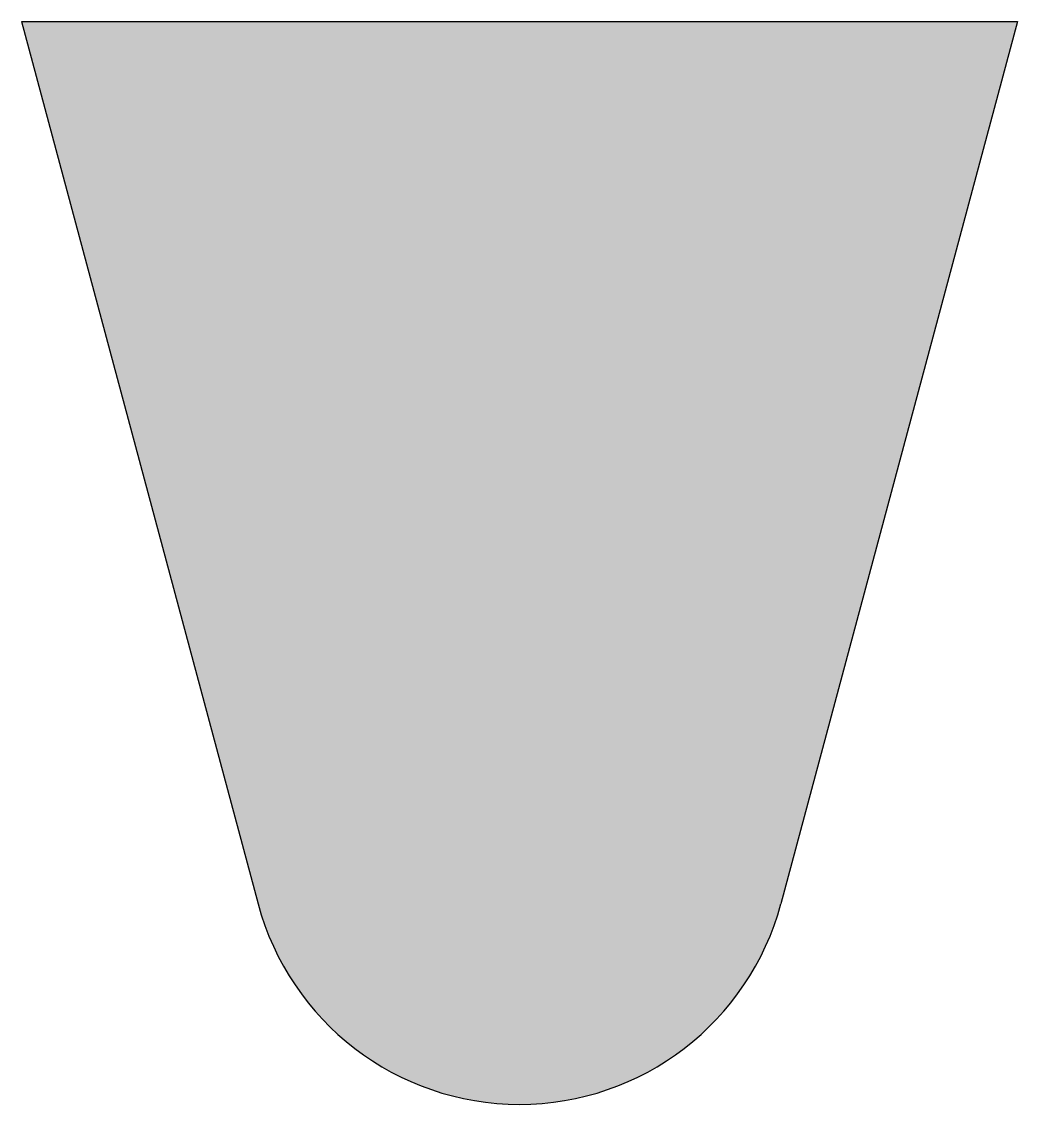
# Model space of a CAD drawing. Header units: millimetres. Extents: x -4.6 to 4.6, y -10 to 0.
import ezdxf

# ---------------------------------------------------------------- set-up
doc = ezdxf.new("R2010")
doc.units = ezdxf.units.MM

msp = doc.modelspace()

# ---------------------------------------------------------------- hatches: boundary and pattern name
msp.add_hatch(color=0).paths.add_polyline_path([(4.598, 0), (-4.598, 0), (-2.415, -8.147, 0.767327), (2.415, -8.147)])

# ---------------------------------------------------------------- linework, layer by layer
at = {"color": 0}
for p, q in [((-4.598, 0), (4.598, 0)), ((-4.598, 0), (-2.415, -8.147)), ((4.598, 0), (2.415, -8.147))]:
    msp.add_line(p, q, dxfattribs=at)
msp.add_arc((0, -7.5), 2.5, 195.0004, 345.0003, dxfattribs=at)

doc.saveas('drawing.dxf')
